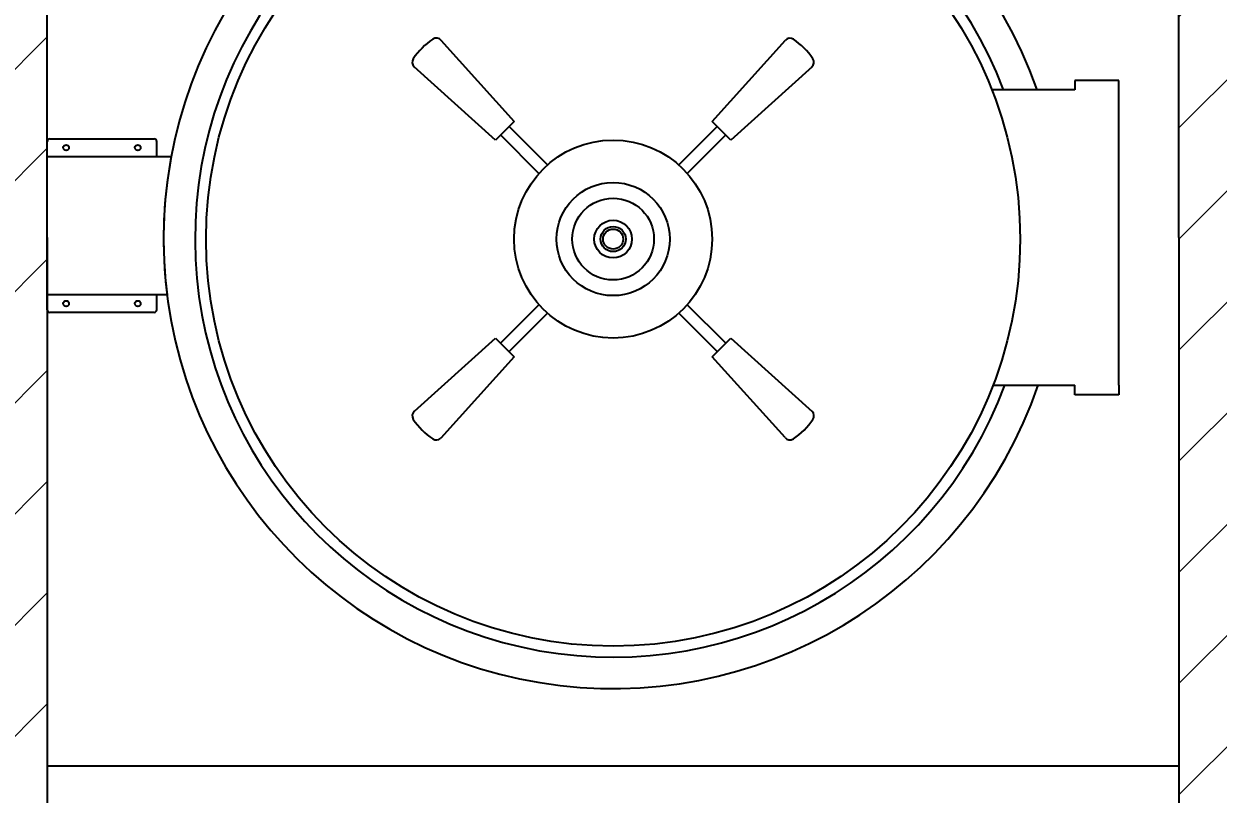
# Model space of a CAD drawing. Header units: millimetres. Extents: x -180913 to 13185, y -18310 to 9270.
# Drawn here: x 5614 to 6563, y 2863 to 3475 of the extents above; entities that cross this region are included whole.
import ezdxf

# ---------------------------------------------------------------- set-up
doc = ezdxf.new("R2010")
doc.units = ezdxf.units.MM
doc.header["$MEASUREMENT"] = 0
doc.linetypes.add('HIDDEN', pattern=[9.525, 6.35, -3.175])
doc.layers.get('0').update_dxf_attribs({"lineweight": 25})
doc.layers.add('D', color=3, linetype='Continuous', lineweight=13)
doc.layers.add('H', color=2, linetype='HIDDEN', lineweight=15)
doc.styles.add('STU25', font='isocp2.shx')
doc.dimstyles.new('STU25', dxfattribs={"dimscale": 35, "dimtxt": 2.5, "dimasz": 2, "dimexe": 0.6, "dimexo": 1, "dimgap": 1, "dimtad": 1, "dimdsep": 46, "dimtxsty": 'STU25', "dimcen": 2, "dimazin": 2, "dimtfac": 1, "dimtmove": 0, "dimatfit": 3, "dimfxl": 0, "dimtolj": 1, "dimtzin": 0, "dimarcsym": 0})

# ---------------------------------------------------------------- blocks, each defined once
blk = doc.blocks.new('*D7')
at = {"layer": 'D', "color": 0, "lineweight": -2}
for p, q in [((5597.31, 3985.55), (4629.24, 3985.55)), ((4650.24, 3915.55), (4650.24, 2255.55)), ((5602.81, 2185.55), (4629.24, 2185.55))]:
    blk.add_line(p, q, dxfattribs=at)
at = {"layer": 'D', "color": 0}
for points in [[(4661.9, 3915.55), (4638.57, 3915.55), (4650.24, 3985.55)], [(4638.57, 2255.55), (4661.9, 2255.55), (4650.24, 2185.55)]]:
    blk.add_solid(points, dxfattribs=at)
at = {"layer": 'Defpoints', "color": 0}
for p in [(5632.31, 3985.55), (4650.24, 2185.55), (5637.81, 2185.55)]:
    blk.add_point(p, dxfattribs=at)
at = {"layer": 'D', "color": 0, "insert": (4571.49, 3085.55), "char_height": 87.5, "attachment_point": 5, "rotation": 90, "style": 'STU25'}
blk.add_mtext('\\A1;1800', dxfattribs=at)

msp = doc.modelspace()

# ---------------------------------------------------------------- hatches: boundary and pattern name
at = {"layer": 'D', "ltscale": 30}
h = msp.add_hatch(dxfattribs=at)
h.set_pattern_fill('ANSI31', color=256, scale=500, style=0)
h.set_pattern_definition([(45, (223369.664, 22505.405), (-44.194174, 44.194174), [])])
h.paths.add_polyline_path([(4832.308, 3972.488), (4832.308, 4885.554), (7332.308, 4885.554), (7332.308, 3972.488), (6663.093, 3972.488), (6663.093, 2185.554), (6532.308, 2185.554), (6532.308, 3985.554), (5632.308, 3985.554), (5632.308, 2185.554), (5501.524, 2185.554), (5501.524, 3972.488)])

# ---------------------------------------------------------------- linework, layer by layer
for p, q in [((5632.308, 3305.554), (5632.308, 3985.554)), ((6532.308, 3305.554), (6532.308, 3985.554)), ((5945.24, 3462.635), (6003.576, 3397.935)), ((6161.04, 3397.935), (6219.377, 3462.635)), ((5988.727, 3383.086), (5924.027, 3441.422)), ((6240.59, 3441.422), (6175.89, 3383.086)), ((6449.41, 3430.554), (6449.41, 3423.054)), ((6484.41, 3430.554), (6449.41, 3430.554)), ((6484.41, 3423.054), (6484.41, 3430.554)), ((6449.41, 3423.054), (6383.459, 3423.054)), ((6484.41, 3188.054), (6484.41, 3423.054)), ((6003.576, 3397.935), (5988.727, 3383.086)), ((6030.084, 3363.296), (5999.51, 3393.869)), ((6165.106, 3393.869), (6134.533, 3363.296)), ((6175.89, 3383.086), (6161.04, 3397.935)), ((5634.308, 3384.054), (5717.308, 3384.054)), ((5992.793, 3387.152), (6023.366, 3356.578)), ((6141.25, 3356.578), (6171.824, 3387.152)), ((5632.308, 3305.554), (5632.308, 2885.554)), ((6532.308, 3305.554), (6532.308, 2885.554)), ((6023.366, 3252.129), (5992.793, 3221.556)), ((6171.824, 3221.556), (6141.25, 3252.129)), ((5717.308, 3246.054), (5634.308, 3246.054)), ((5999.51, 3214.838), (6030.084, 3245.412)), ((6134.533, 3245.412), (6165.106, 3214.838)), ((5924.411, 3167.632), (5988.727, 3225.621)), ((5988.727, 3225.621), (6003.576, 3210.772)), ((6161.04, 3210.772), (6175.89, 3225.621)), ((6175.89, 3225.621), (6240.59, 3167.285)), ((6003.576, 3210.772), (5945.24, 3146.072)), ((6219.03, 3146.456), (6161.04, 3210.772)), ((6384.394, 3188.054), (6449.41, 3188.054)), ((6449.41, 3180.554), (6449.41, 3188.054)), ((6484.41, 3188.054), (6484.41, 3180.554)), ((6484.41, 3180.554), (6449.41, 3180.554)), ((5632.308, 2885.554), (5632.308, 2205.554)), ((5632.308, 2885.554), (6532.308, 2885.554)), ((5632.308, 2885.554), (6532.308, 2885.554)), ((6532.308, 2885.554), (6532.308, 2205.554))]:
    msp.add_line(p, q)
at = {"linetype": 'Continuous'}
for p, q in [((5632.308, 3248.054), (5632.308, 3382.054)), ((5719.308, 3370.054), (5719.308, 3382.054)), ((5632.308, 3370.054), (5730.897, 3370.054)), ((5727.564, 3260.054), (5632.308, 3260.054)), ((5719.308, 3248.054), (5719.308, 3260.054))]:
    msp.add_line(p, q, dxfattribs=at)
for centre, radius in [((6082.308, 3304.354), 323.7), ((6082.308, 3304.354), 78.75), ((5647.308, 3377.054), 2.25), ((5704.308, 3377.064), 2.25), ((6082.308, 3304.354), 45), ((6082.308, 3304.354), 32.5), ((6082.308, 3304.354), 15), ((6082.308, 3304.354), 10), ((6082.308, 3304.354), 8), ((5647.308, 3253.054), 2.25), ((5704.308, 3253.054), 2.25)]:
    msp.add_circle(centre, radius)
for centre, radius, start, end in [((6082.308, 3304.354), 357.5, 19.391911, 341.015359), ((6082.308, 3304.354), 332.5, 20.915608, 339.526481), ((5969.828, 3416.834), 55.773, 123.647115, 146.352885), ((5941.7, 3459.095), 5.007, 39.078128, 123.647115), ((6222.917, 3459.095), 5.007, 56.352885, 135), ((6194.789, 3416.834), 55.773, 33.647115, 56.352885), ((5927.567, 3444.962), 5.007, 146.352885, 225), ((6237.05, 3444.962), 5.007, 309.078128, 33.647115), ((5634.308, 3382.054), 2, 90, 180), ((5717.308, 3382.054), 2, 0, 90), ((6082.308, 3304.354), 357.5, 169.410208, 187.118165), ((5634.308, 3248.054), 2, 180, 270), ((5717.308, 3248.054), 2, 270, 0), ((5927.567, 3163.745), 5.007, 129.078078, 213.647115), ((6237.05, 3163.745), 5.007, 326.352885, 45), ((5969.828, 3191.873), 55.773, 213.647115, 236.352885), ((6194.789, 3191.873), 55.773, 303.647115, 326.352885), ((5941.7, 3149.612), 5.007, 236.352885, 315), ((6222.917, 3149.612), 5.007, 219.078078, 303.647115)]:
    msp.add_arc(centre, radius, start, end)
at = {"layer": 'H'}
for p, q in [((5730.712, 3369.054), (5730.712, 3370.054)), ((5727.44, 3261.054), (5727.44, 3260.054))]:
    msp.add_line(p, q, dxfattribs=at)

# ---------------------------------------------------------------- dimensions: what is measured, and where the dimension line sits
at = {"layer": 'D'}
dim = msp.add_linear_dim(base=(4650.237, 2185.554), p1=(5632.308, 3985.554), p2=(5637.808, 2185.554), angle=90, dimstyle='STU25', dxfattribs=at)
dim.commit()
dim.dimension.update_dxf_attribs({"geometry": '*D7', "text_midpoint": (4650.237, 3085.554), "dimtype": 160})

doc.saveas('drawing.dxf')
